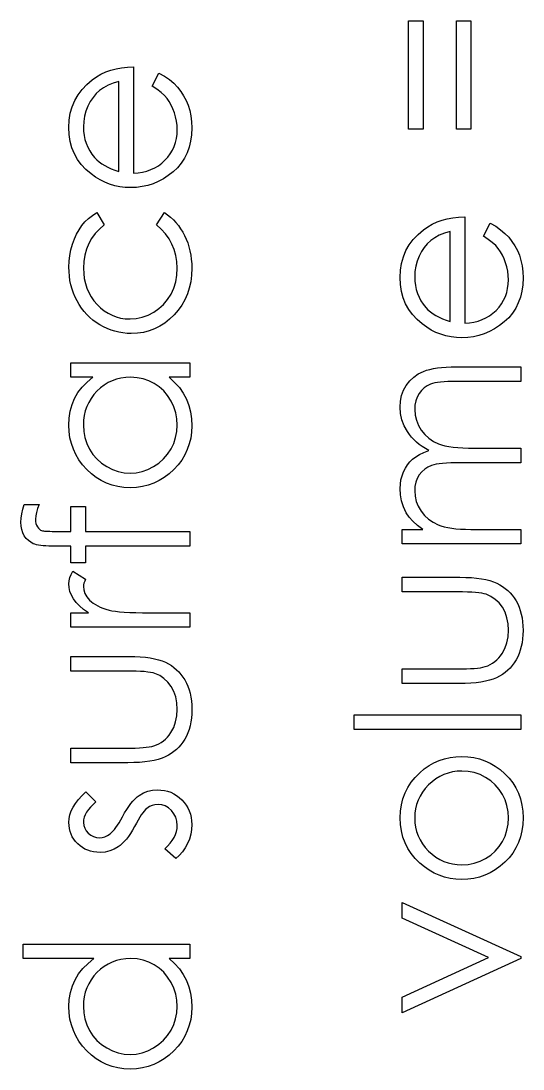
# Model space of a CAD drawing. Header units: millimetres. Extents: x -496 to 15, y 154 to 434.
# Drawn here: x -371.93 to -362.66, y 173.86 to 193.21 of the extents above; entities that cross this region are included whole.
import ezdxf

# ---------------------------------------------------------------- set-up
doc = ezdxf.new("R2010")
doc.units = ezdxf.units.MM

msp = doc.modelspace()

# ---------------------------------------------------------------- linework, layer by layer
at = {"color": 7, "linetype": 'Continuous', "flags": 128}
for points in [[(-364.776, 193.21), (-364.507, 193.21), (-364.507, 193.21), (-364.507, 191.21), (-364.507, 191.21), (-364.776, 191.21), (-364.776, 191.21), (-364.776, 193.21)], [(-363.892, 193.21), (-363.623, 193.21), (-363.623, 193.21), (-363.623, 191.21), (-363.623, 191.21), (-363.892, 191.21), (-363.892, 191.21), (-363.892, 193.21)], [(-369.507, 192.009), (-369.382, 192.248), (-369.382, 192.248), (-369.281, 192.189), (-369.191, 192.126), (-369.111, 192.059), (-369.041, 191.987), (-368.98, 191.91), (-368.927, 191.83), (-368.882, 191.744), (-368.844, 191.654), (-368.815, 191.558), (-368.793, 191.457), (-368.781, 191.349), (-368.776, 191.235), (-368.776, 191.235), (-368.782, 191.109), (-368.798, 190.99), (-368.825, 190.878), (-368.863, 190.773), (-368.912, 190.676), (-368.971, 190.585), (-369.041, 190.501), (-369.123, 190.425), (-369.21, 190.356), (-369.301, 190.297), (-369.395, 190.247), (-369.491, 190.206), (-369.591, 190.173), (-369.692, 190.151), (-369.797, 190.137), (-369.905, 190.133), (-369.905, 190.133), (-370.006, 190.137), (-370.105, 190.148), (-370.2, 190.168), (-370.293, 190.196), (-370.383, 190.231), (-370.471, 190.274), (-370.555, 190.326), (-370.637, 190.385), (-370.637, 190.385), (-370.733, 190.469), (-370.816, 190.559), (-370.886, 190.655), (-370.944, 190.759), (-370.988, 190.87), (-371.02, 190.987), (-371.039, 191.111), (-371.046, 191.242), (-371.046, 191.242), (-371.039, 191.377), (-371.019, 191.505), (-370.985, 191.625), (-370.938, 191.739), (-370.877, 191.846), (-370.803, 191.946), (-370.715, 192.039), (-370.614, 192.125), (-370.614, 192.125), (-370.535, 192.18), (-370.453, 192.228), (-370.364, 192.268), (-370.272, 192.301), (-370.174, 192.328), (-370.072, 192.347), (-369.965, 192.359), (-369.853, 192.363), (-369.853, 192.363), (-369.853, 190.402), (-369.853, 190.402), (-369.767, 190.407), (-369.684, 190.419), (-369.605, 190.439), (-369.531, 190.465), (-369.46, 190.497), (-369.394, 190.537), (-369.331, 190.584), (-369.272, 190.637), (-369.219, 190.696), (-369.173, 190.758), (-369.134, 190.824), (-369.102, 190.893), (-369.078, 190.965), (-369.06, 191.041), (-369.049, 191.119), (-369.046, 191.202), (-369.046, 191.202), (-369.049, 191.282), (-369.058, 191.361), (-369.075, 191.439), (-369.097, 191.516), (-369.125, 191.59), (-369.157, 191.658), (-369.193, 191.72), (-369.233, 191.776), (-369.282, 191.831), (-369.344, 191.888), (-369.419, 191.948), (-369.507, 192.009)], [(-370.122, 192.094), (-370.229, 192.062), (-370.323, 192.023), (-370.407, 191.978), (-370.48, 191.926), (-370.543, 191.868), (-370.6, 191.799), (-370.651, 191.722), (-370.695, 191.636), (-370.73, 191.545), (-370.756, 191.451), (-370.771, 191.354), (-370.776, 191.256), (-370.776, 191.256), (-370.773, 191.175), (-370.764, 191.097), (-370.748, 191.022), (-370.725, 190.951), (-370.696, 190.881), (-370.661, 190.815), (-370.619, 190.752), (-370.571, 190.691), (-370.571, 190.691), (-370.531, 190.649), (-370.487, 190.61), (-370.438, 190.573), (-370.384, 190.539), (-370.326, 190.508), (-370.263, 190.479), (-370.195, 190.454), (-370.123, 190.43), (-370.123, 190.43), (-370.123, 192.094)], [(-370.532, 189.671), (-370.392, 189.446), (-370.392, 189.446), (-370.482, 189.369), (-370.56, 189.286), (-370.626, 189.196), (-370.68, 189.1), (-370.722, 188.997), (-370.752, 188.887), (-370.77, 188.771), (-370.776, 188.648), (-370.776, 188.648), (-370.772, 188.549), (-370.761, 188.454), (-370.741, 188.364), (-370.714, 188.278), (-370.678, 188.196), (-370.635, 188.119), (-370.585, 188.045), (-370.526, 187.976), (-370.462, 187.914), (-370.394, 187.86), (-370.323, 187.814), (-370.248, 187.776), (-370.171, 187.747), (-370.09, 187.726), (-370.005, 187.714), (-369.917, 187.71), (-369.917, 187.71), (-369.802, 187.717), (-369.691, 187.74), (-369.583, 187.779), (-369.478, 187.832), (-369.382, 187.899), (-369.296, 187.978), (-369.222, 188.068), (-369.159, 188.169), (-369.109, 188.28), (-369.074, 188.396), (-369.053, 188.52), (-369.046, 188.649), (-369.046, 188.649), (-369.052, 188.768), (-369.07, 188.882), (-369.1, 188.99), (-369.142, 189.092), (-369.196, 189.189), (-369.262, 189.28), (-369.34, 189.366), (-369.43, 189.446), (-369.43, 189.446), (-369.282, 189.671), (-369.282, 189.671), (-369.224, 189.63), (-369.169, 189.586), (-369.117, 189.538), (-369.069, 189.487), (-369.024, 189.433), (-368.983, 189.374), (-368.944, 189.313), (-368.909, 189.249), (-368.878, 189.181), (-368.851, 189.112), (-368.828, 189.04), (-368.81, 188.966), (-368.795, 188.889), (-368.785, 188.81), (-368.778, 188.729), (-368.776, 188.645), (-368.776, 188.645), (-368.781, 188.518), (-368.797, 188.396), (-368.822, 188.28), (-368.858, 188.17), (-368.904, 188.065), (-368.96, 187.965), (-369.026, 187.871), (-369.102, 187.783), (-369.186, 187.702), (-369.273, 187.633), (-369.366, 187.574), (-369.462, 187.526), (-369.564, 187.488), (-369.669, 187.462), (-369.779, 187.446), (-369.893, 187.44), (-369.893, 187.44), (-369.971, 187.443), (-370.047, 187.451), (-370.122, 187.463), (-370.195, 187.481), (-370.267, 187.503), (-370.338, 187.53), (-370.407, 187.563), (-370.475, 187.6), (-370.541, 187.642), (-370.602, 187.688), (-370.66, 187.737), (-370.715, 187.791), (-370.765, 187.847), (-370.812, 187.908), (-370.855, 187.973), (-370.895, 188.041), (-370.93, 188.112), (-370.961, 188.185), (-370.987, 188.26), (-371.008, 188.338), (-371.025, 188.417), (-371.036, 188.498), (-371.043, 188.582), (-371.046, 188.667), (-371.046, 188.667), (-371.041, 188.775), (-371.029, 188.881), (-371.008, 188.985), (-370.979, 189.088), (-370.943, 189.185), (-370.902, 189.275), (-370.856, 189.357), (-370.805, 189.431), (-370.748, 189.499), (-370.683, 189.562), (-370.611, 189.619), (-370.532, 189.671)], [(-363.392, 189.24), (-363.266, 189.479), (-363.266, 189.479), (-363.166, 189.42), (-363.076, 189.357), (-362.996, 189.289), (-362.926, 189.217), (-362.865, 189.141), (-362.812, 189.061), (-362.766, 188.975), (-362.729, 188.884), (-362.7, 188.789), (-362.678, 188.687), (-362.665, 188.58), (-362.661, 188.466), (-362.661, 188.466), (-362.666, 188.34), (-362.683, 188.221), (-362.71, 188.109), (-362.748, 188.004), (-362.796, 187.907), (-362.856, 187.816), (-362.926, 187.732), (-363.007, 187.655), (-363.095, 187.587), (-363.186, 187.527), (-363.279, 187.478), (-363.376, 187.437), (-363.475, 187.404), (-363.577, 187.381), (-363.682, 187.368), (-363.79, 187.363), (-363.79, 187.363), (-363.891, 187.368), (-363.989, 187.379), (-364.085, 187.399), (-364.178, 187.426), (-364.268, 187.462), (-364.355, 187.505), (-364.44, 187.557), (-364.522, 187.616), (-364.522, 187.616), (-364.617, 187.699), (-364.7, 187.789), (-364.77, 187.886), (-364.828, 187.99), (-364.873, 188.101), (-364.904, 188.218), (-364.924, 188.342), (-364.93, 188.473), (-364.93, 188.473), (-364.924, 188.607), (-364.903, 188.735), (-364.87, 188.856), (-364.822, 188.97), (-364.762, 189.077), (-364.688, 189.176), (-364.6, 189.27), (-364.499, 189.356), (-364.499, 189.356), (-364.42, 189.411), (-364.337, 189.458), (-364.249, 189.499), (-364.156, 189.532), (-364.059, 189.559), (-363.957, 189.578), (-363.85, 189.589), (-363.738, 189.594), (-363.738, 189.594), (-363.738, 187.633), (-363.738, 187.633), (-363.651, 187.638), (-363.569, 187.65), (-363.49, 187.669), (-363.415, 187.696), (-363.345, 187.728), (-363.278, 187.768), (-363.216, 187.815), (-363.157, 187.868), (-363.104, 187.927), (-363.058, 187.989), (-363.019, 188.054), (-362.987, 188.124), (-362.962, 188.196), (-362.945, 188.271), (-362.934, 188.35), (-362.93, 188.433), (-362.93, 188.433), (-362.933, 188.513), (-362.943, 188.592), (-362.959, 188.67), (-362.982, 188.747), (-363.01, 188.821), (-363.041, 188.889), (-363.078, 188.951), (-363.118, 189.007), (-363.166, 189.062), (-363.228, 189.119), (-363.303, 189.178), (-363.392, 189.24)], [(-364.007, 189.325), (-364.114, 189.293), (-364.208, 189.254), (-364.292, 189.209), (-364.364, 189.157), (-364.428, 189.098), (-364.484, 189.03), (-364.535, 188.953), (-364.579, 188.867), (-364.615, 188.776), (-364.641, 188.681), (-364.656, 188.585), (-364.661, 188.487), (-364.661, 188.487), (-364.658, 188.406), (-364.648, 188.328), (-364.632, 188.253), (-364.609, 188.181), (-364.581, 188.112), (-364.546, 188.045), (-364.504, 187.982), (-364.456, 187.922), (-364.456, 187.922), (-364.416, 187.88), (-364.371, 187.841), (-364.323, 187.804), (-364.269, 187.77), (-364.21, 187.739), (-364.147, 187.71), (-364.08, 187.684), (-364.007, 187.661), (-364.007, 187.661), (-364.007, 189.325)], [(-371.007, 186.902), (-368.815, 186.902), (-368.815, 186.902), (-368.815, 186.633), (-368.815, 186.633), (-369.194, 186.633), (-369.194, 186.633), (-369.093, 186.539), (-369.006, 186.442), (-368.935, 186.337), (-368.877, 186.228), (-368.833, 186.113), (-368.802, 185.993), (-368.782, 185.868), (-368.776, 185.737), (-368.776, 185.737), (-368.782, 185.621), (-368.797, 185.509), (-368.823, 185.402), (-368.859, 185.298), (-368.906, 185.2), (-368.963, 185.105), (-369.031, 185.015), (-369.109, 184.929), (-369.194, 184.85), (-369.284, 184.782), (-369.378, 184.725), (-369.477, 184.678), (-369.581, 184.641), (-369.688, 184.615), (-369.8, 184.6), (-369.917, 184.594), (-369.917, 184.594), (-370.031, 184.6), (-370.142, 184.615), (-370.248, 184.642), (-370.35, 184.679), (-370.447, 184.726), (-370.54, 184.784), (-370.63, 184.853), (-370.715, 184.932), (-370.792, 185.018), (-370.859, 185.11), (-370.916, 185.205), (-370.963, 185.304), (-370.999, 185.408), (-371.025, 185.517), (-371.04, 185.629), (-371.046, 185.746), (-371.046, 185.746), (-371.039, 185.88), (-371.019, 186.007), (-370.986, 186.128), (-370.939, 186.242), (-370.878, 186.35), (-370.802, 186.451), (-370.709, 186.545), (-370.602, 186.633), (-370.602, 186.633), (-371.007, 186.633), (-371.007, 186.633), (-371.007, 186.902)], [(-364.892, 183.556), (-364.892, 183.825), (-364.892, 183.825), (-364.511, 183.825), (-364.511, 183.825), (-364.609, 183.899), (-364.694, 183.975), (-364.763, 184.051), (-364.819, 184.129), (-364.819, 184.129), (-364.868, 184.238), (-364.903, 184.35), (-364.923, 184.464), (-364.93, 184.581), (-364.93, 184.581), (-364.926, 184.66), (-364.915, 184.737), (-364.895, 184.812), (-364.867, 184.885), (-364.833, 184.954), (-364.794, 185.016), (-364.749, 185.072), (-364.7, 185.121), (-364.642, 185.164), (-364.573, 185.206), (-364.493, 185.244), (-364.401, 185.279), (-364.401, 185.279), (-364.464, 185.315), (-364.523, 185.353), (-364.578, 185.394), (-364.629, 185.437), (-364.677, 185.482), (-364.721, 185.529), (-364.76, 185.578), (-364.796, 185.63), (-364.855, 185.737), (-364.897, 185.848), (-364.922, 185.963), (-364.93, 186.083), (-364.93, 186.083), (-364.923, 186.193), (-364.902, 186.296), (-364.867, 186.393), (-364.817, 186.483), (-364.754, 186.564), (-364.68, 186.634), (-364.595, 186.693), (-364.499, 186.741), (-364.445, 186.761), (-364.384, 186.777), (-364.317, 186.792), (-364.243, 186.804), (-364.164, 186.813), (-364.078, 186.82), (-363.986, 186.824), (-363.887, 186.825), (-363.887, 186.825), (-362.7, 186.825), (-362.7, 186.825), (-362.7, 186.556), (-362.7, 186.556), (-363.888, 186.556), (-363.888, 186.556), (-363.972, 186.555), (-364.05, 186.553), (-364.12, 186.548), (-364.184, 186.543), (-364.241, 186.536), (-364.291, 186.527), (-364.334, 186.517), (-364.37, 186.505), (-364.433, 186.475), (-364.489, 186.436), (-364.538, 186.387), (-364.581, 186.33), (-364.616, 186.266), (-364.641, 186.195), (-364.656, 186.119), (-364.661, 186.036), (-364.661, 186.036), (-364.653, 185.934), (-364.631, 185.838), (-364.593, 185.744), (-364.541, 185.656), (-364.476, 185.576), (-364.401, 185.507), (-364.316, 185.45), (-364.221, 185.404), (-364.166, 185.386), (-364.104, 185.369), (-364.033, 185.356), (-363.953, 185.345), (-363.866, 185.336), (-363.77, 185.33), (-363.665, 185.326), (-363.552, 185.325), (-363.552, 185.325), (-362.7, 185.325), (-362.7, 185.325), (-362.7, 185.056), (-362.7, 185.056), (-363.814, 185.056), (-363.814, 185.056), (-363.909, 185.055), (-363.996, 185.053), (-364.075, 185.048), (-364.145, 185.043), (-364.209, 185.036), (-364.263, 185.027), (-364.311, 185.017), (-364.35, 185.005), (-364.417, 184.976), (-364.477, 184.937), (-364.53, 184.888), (-364.576, 184.83), (-364.614, 184.765), (-364.64, 184.694), (-364.656, 184.617), (-364.661, 184.534), (-364.661, 184.534), (-364.654, 184.437), (-364.632, 184.342), (-364.595, 184.251), (-364.544, 184.163), (-364.48, 184.083), (-364.406, 184.013), (-364.323, 183.955), (-364.229, 183.908), (-364.176, 183.889), (-364.117, 183.872), (-364.05, 183.857), (-363.978, 183.846), (-363.899, 183.836), (-363.813, 183.83), (-363.721, 183.826), (-363.622, 183.825), (-363.622, 183.825), (-362.7, 183.825), (-362.7, 183.825), (-362.7, 183.556), (-362.7, 183.556), (-364.892, 183.556)], [(-370.776, 185.749), (-370.769, 185.631), (-370.748, 185.518), (-370.713, 185.41), (-370.663, 185.306), (-370.601, 185.21), (-370.528, 185.124), (-370.442, 185.048), (-370.346, 184.983), (-370.243, 184.931), (-370.136, 184.893), (-370.026, 184.871), (-369.914, 184.863), (-369.914, 184.863), (-369.802, 184.871), (-369.693, 184.893), (-369.587, 184.931), (-369.482, 184.984), (-369.385, 185.05), (-369.298, 185.126), (-369.224, 185.213), (-369.16, 185.309), (-369.11, 185.413), (-369.075, 185.521), (-369.053, 185.632), (-369.046, 185.747), (-369.046, 185.747), (-369.053, 185.863), (-369.074, 185.977), (-369.11, 186.087), (-369.16, 186.194), (-369.222, 186.293), (-369.294, 186.381), (-369.376, 186.455), (-369.468, 186.518), (-369.569, 186.568), (-369.675, 186.604), (-369.787, 186.625), (-369.906, 186.633), (-369.906, 186.633), (-369.997, 186.628), (-370.084, 186.616), (-370.168, 186.597), (-370.247, 186.569), (-370.323, 186.533), (-370.395, 186.489), (-370.463, 186.437), (-370.527, 186.377), (-370.585, 186.312), (-370.636, 186.243), (-370.679, 186.169), (-370.714, 186.093), (-370.742, 186.012), (-370.761, 185.928), (-370.773, 185.841), (-370.776, 185.749)], [(-371.874, 184.286), (-371.594, 184.286), (-371.594, 184.286), (-371.623, 184.21), (-371.644, 184.139), (-371.657, 184.073), (-371.661, 184.014), (-371.661, 184.014), (-371.659, 183.973), (-371.653, 183.936), (-371.642, 183.903), (-371.627, 183.873), (-371.609, 183.848), (-371.59, 183.827), (-371.57, 183.812), (-371.548, 183.803), (-371.535, 183.799), (-371.517, 183.797), (-371.494, 183.794), (-371.466, 183.792), (-371.435, 183.79), (-371.398, 183.789), (-371.357, 183.788), (-371.311, 183.788), (-371.311, 183.788), (-371.007, 183.788), (-371.007, 183.788), (-371.007, 184.248), (-371.007, 184.248), (-370.738, 184.248), (-370.738, 184.248), (-370.738, 183.788), (-370.738, 183.788), (-368.815, 183.786), (-368.815, 183.786), (-368.815, 183.517), (-368.815, 183.517), (-370.738, 183.517), (-370.738, 183.517), (-370.738, 183.21), (-370.738, 183.21), (-371.007, 183.21), (-371.007, 183.21), (-371.007, 183.517), (-371.007, 183.517), (-371.358, 183.517), (-371.358, 183.517), (-371.416, 183.518), (-371.469, 183.52), (-371.519, 183.523), (-371.564, 183.528), (-371.605, 183.534), (-371.642, 183.542), (-371.674, 183.55), (-371.702, 183.561), (-371.751, 183.586), (-371.794, 183.619), (-371.834, 183.659), (-371.868, 183.707), (-371.895, 183.762), (-371.915, 183.822), (-371.926, 183.887), (-371.93, 183.958), (-371.93, 183.958), (-371.927, 184.03), (-371.916, 184.109), (-371.898, 184.195), (-371.874, 184.286)], [(-371.007, 182.017), (-371.007, 182.286), (-371.007, 182.286), (-370.685, 182.286), (-370.685, 182.286), (-370.773, 182.348), (-370.849, 182.411), (-370.912, 182.475), (-370.961, 182.541), (-370.998, 182.609), (-371.025, 182.679), (-371.04, 182.749), (-371.046, 182.821), (-371.046, 182.821), (-371.041, 182.877), (-371.027, 182.935), (-371.004, 182.994), (-370.971, 183.056), (-370.971, 183.056), (-370.737, 182.908), (-370.737, 182.908), (-370.754, 182.869), (-370.767, 182.833), (-370.774, 182.8), (-370.776, 182.77), (-370.776, 182.77), (-370.769, 182.706), (-370.748, 182.642), (-370.712, 182.58), (-370.662, 182.519), (-370.631, 182.49), (-370.596, 182.462), (-370.557, 182.437), (-370.514, 182.413), (-370.468, 182.39), (-370.417, 182.37), (-370.362, 182.351), (-370.304, 182.335), (-370.304, 182.335), (-370.252, 182.323), (-370.187, 182.314), (-370.111, 182.305), (-370.023, 182.298), (-369.923, 182.293), (-369.811, 182.289), (-369.688, 182.287), (-369.552, 182.286), (-369.552, 182.286), (-368.815, 182.286), (-368.815, 182.286), (-368.815, 182.017), (-368.815, 182.017), (-371.007, 182.017)], [(-364.892, 180.979), (-364.892, 181.248), (-364.892, 181.248), (-363.875, 181.248), (-363.875, 181.248), (-363.785, 181.249), (-363.704, 181.25), (-363.629, 181.254), (-363.561, 181.259), (-363.501, 181.265), (-363.447, 181.272), (-363.401, 181.28), (-363.362, 181.291), (-363.362, 181.291), (-363.314, 181.309), (-363.267, 181.33), (-363.224, 181.355), (-363.183, 181.383), (-363.145, 181.416), (-363.109, 181.452), (-363.076, 181.491), (-363.046, 181.534), (-362.996, 181.628), (-362.959, 181.732), (-362.938, 181.844), (-362.93, 181.964), (-362.93, 181.964), (-362.938, 182.084), (-362.959, 182.195), (-362.994, 182.295), (-363.043, 182.387), (-363.104, 182.467), (-363.174, 182.533), (-363.253, 182.587), (-363.341, 182.627), (-363.341, 182.627), (-363.377, 182.637), (-363.421, 182.646), (-363.475, 182.654), (-363.537, 182.66), (-363.609, 182.665), (-363.689, 182.668), (-363.778, 182.67), (-363.875, 182.671), (-363.875, 182.671), (-364.892, 182.671), (-364.892, 182.671), (-364.892, 182.94), (-364.892, 182.94), (-363.825, 182.94), (-363.825, 182.94), (-363.716, 182.939), (-363.614, 182.934), (-363.518, 182.925), (-363.43, 182.913), (-363.349, 182.898), (-363.275, 182.88), (-363.207, 182.857), (-363.147, 182.832), (-363.091, 182.803), (-363.039, 182.771), (-362.99, 182.735), (-362.944, 182.697), (-362.901, 182.654), (-362.861, 182.609), (-362.824, 182.559), (-362.79, 182.506), (-362.76, 182.451), (-362.734, 182.391), (-362.712, 182.328), (-362.694, 182.262), (-362.679, 182.192), (-362.669, 182.118), (-362.663, 182.042), (-362.661, 181.961), (-362.661, 181.961), (-362.663, 181.881), (-362.669, 181.804), (-362.679, 181.731), (-362.694, 181.661), (-362.712, 181.594), (-362.734, 181.531), (-362.76, 181.471), (-362.79, 181.414), (-362.824, 181.362), (-362.861, 181.312), (-362.901, 181.265), (-362.944, 181.223), (-362.991, 181.184), (-363.041, 181.148), (-363.094, 181.116), (-363.15, 181.087), (-363.211, 181.062), (-363.279, 181.039), (-363.356, 181.021), (-363.439, 181.006), (-363.529, 180.994), (-363.627, 180.985), (-363.732, 180.981), (-363.844, 180.979), (-363.844, 180.979), (-364.892, 180.979)], [(-371.007, 179.517), (-371.007, 179.786), (-371.007, 179.786), (-369.99, 179.786), (-369.99, 179.786), (-369.901, 179.787), (-369.819, 179.789), (-369.744, 179.792), (-369.676, 179.797), (-369.616, 179.803), (-369.563, 179.811), (-369.517, 179.819), (-369.478, 179.829), (-369.478, 179.829), (-369.429, 179.847), (-369.383, 179.868), (-369.34, 179.893), (-369.299, 179.922), (-369.26, 179.954), (-369.225, 179.99), (-369.192, 180.029), (-369.162, 180.073), (-369.111, 180.167), (-369.075, 180.27), (-369.053, 180.382), (-369.046, 180.502), (-369.046, 180.502), (-369.053, 180.622), (-369.074, 180.733), (-369.109, 180.834), (-369.159, 180.925), (-369.219, 181.005), (-369.29, 181.072), (-369.368, 181.125), (-369.456, 181.165), (-369.456, 181.165), (-369.492, 181.175), (-369.537, 181.184), (-369.59, 181.192), (-369.653, 181.199), (-369.724, 181.204), (-369.804, 181.207), (-369.893, 181.209), (-369.99, 181.21), (-369.99, 181.21), (-371.007, 181.21), (-371.007, 181.21), (-371.007, 181.479), (-371.007, 181.479), (-369.94, 181.479), (-369.94, 181.479), (-369.831, 181.477), (-369.729, 181.472), (-369.633, 181.464), (-369.545, 181.452), (-369.464, 181.437), (-369.39, 181.418), (-369.323, 181.396), (-369.262, 181.371), (-369.207, 181.342), (-369.154, 181.31), (-369.105, 181.274), (-369.059, 181.235), (-369.016, 181.193), (-368.976, 181.147), (-368.939, 181.098), (-368.906, 181.045), (-368.876, 180.989), (-368.849, 180.929), (-368.827, 180.866), (-368.809, 180.8), (-368.794, 180.73), (-368.784, 180.657), (-368.778, 180.58), (-368.776, 180.5), (-368.776, 180.5), (-368.778, 180.42), (-368.784, 180.343), (-368.794, 180.27), (-368.809, 180.199), (-368.827, 180.133), (-368.849, 180.07), (-368.876, 180.009), (-368.906, 179.953), (-368.939, 179.9), (-368.977, 179.85), (-369.016, 179.804), (-369.06, 179.761), (-369.106, 179.722), (-369.156, 179.687), (-369.209, 179.654), (-369.265, 179.625), (-369.326, 179.6), (-369.395, 179.578), (-369.471, 179.559), (-369.554, 179.544), (-369.645, 179.532), (-369.742, 179.524), (-369.847, 179.519), (-369.96, 179.517), (-369.96, 179.517), (-371.007, 179.517)], [(-365.776, 180.133), (-365.776, 180.402), (-365.776, 180.402), (-362.7, 180.402), (-362.7, 180.402), (-362.7, 180.133), (-362.7, 180.133), (-365.776, 180.133)], [(-364.93, 178.499), (-364.925, 178.622), (-364.907, 178.74), (-364.879, 178.852), (-364.84, 178.959), (-364.789, 179.06), (-364.727, 179.156), (-364.654, 179.247), (-364.569, 179.332), (-364.569, 179.332), (-364.485, 179.402), (-364.397, 179.464), (-364.305, 179.515), (-364.21, 179.558), (-364.11, 179.591), (-364.007, 179.614), (-363.9, 179.628), (-363.79, 179.633), (-363.79, 179.633), (-363.678, 179.628), (-363.571, 179.613), (-363.467, 179.588), (-363.366, 179.553), (-363.269, 179.509), (-363.175, 179.454), (-363.086, 179.39), (-362.999, 179.315), (-362.92, 179.233), (-362.852, 179.145), (-362.793, 179.052), (-362.746, 178.953), (-362.709, 178.848), (-362.682, 178.737), (-362.666, 178.621), (-362.661, 178.499), (-362.661, 178.499), (-362.666, 178.377), (-362.682, 178.26), (-362.709, 178.149), (-362.746, 178.044), (-362.793, 177.945), (-362.852, 177.851), (-362.92, 177.763), (-362.999, 177.681), (-363.086, 177.606), (-363.175, 177.542), (-363.269, 177.487), (-363.366, 177.443), (-363.467, 177.408), (-363.571, 177.383), (-363.678, 177.368), (-363.79, 177.363), (-363.79, 177.363), (-363.9, 177.368), (-364.007, 177.382), (-364.109, 177.405), (-364.208, 177.439), (-364.303, 177.481), (-364.395, 177.532), (-364.483, 177.594), (-364.567, 177.664), (-364.567, 177.664), (-364.653, 177.749), (-364.726, 177.84), (-364.788, 177.936), (-364.84, 178.038), (-364.879, 178.145), (-364.907, 178.258), (-364.925, 178.376), (-364.93, 178.499)], [(-364.661, 178.498), (-364.657, 178.411), (-364.645, 178.327), (-364.625, 178.246), (-364.597, 178.168), (-364.561, 178.093), (-364.517, 178.021), (-364.466, 177.953), (-364.406, 177.887), (-364.34, 177.828), (-364.271, 177.776), (-364.199, 177.732), (-364.123, 177.696), (-364.044, 177.669), (-363.962, 177.649), (-363.877, 177.637), (-363.788, 177.633), (-363.788, 177.633), (-363.673, 177.64), (-363.562, 177.661), (-363.455, 177.698), (-363.352, 177.749), (-363.257, 177.812), (-363.173, 177.886), (-363.101, 177.969), (-363.04, 178.063), (-362.992, 178.164), (-362.958, 178.271), (-362.937, 178.382), (-362.93, 178.498), (-362.93, 178.498), (-362.937, 178.614), (-362.958, 178.725), (-362.992, 178.831), (-363.04, 178.933), (-363.101, 179.026), (-363.173, 179.11), (-363.257, 179.184), (-363.352, 179.247), (-363.455, 179.298), (-363.562, 179.335), (-363.673, 179.356), (-363.788, 179.363), (-363.788, 179.363), (-363.877, 179.359), (-363.962, 179.347), (-364.044, 179.327), (-364.123, 179.3), (-364.199, 179.264), (-364.271, 179.219), (-364.34, 179.167), (-364.406, 179.107), (-364.466, 179.042), (-364.517, 178.973), (-364.561, 178.902), (-364.597, 178.827), (-364.625, 178.749), (-364.645, 178.669), (-364.657, 178.585), (-364.661, 178.498)], [(-370.734, 178.979), (-370.546, 178.796), (-370.546, 178.796), (-370.6, 178.748), (-370.647, 178.7), (-370.686, 178.652), (-370.719, 178.605), (-370.744, 178.558), (-370.762, 178.511), (-370.773, 178.464), (-370.776, 178.417), (-370.776, 178.417), (-370.771, 178.361), (-370.754, 178.309), (-370.727, 178.26), (-370.688, 178.216), (-370.642, 178.179), (-370.592, 178.154), (-370.538, 178.138), (-370.481, 178.133), (-370.481, 178.133), (-370.43, 178.137), (-370.38, 178.151), (-370.331, 178.175), (-370.282, 178.207), (-370.282, 178.207), (-370.258, 178.228), (-370.232, 178.255), (-370.206, 178.286), (-370.178, 178.323), (-370.149, 178.365), (-370.119, 178.411), (-370.088, 178.463), (-370.056, 178.52), (-370.056, 178.52), (-370.017, 178.59), (-369.978, 178.654), (-369.939, 178.712), (-369.9, 178.764), (-369.862, 178.811), (-369.824, 178.851), (-369.786, 178.886), (-369.749, 178.915), (-369.749, 178.915), (-369.671, 178.96), (-369.588, 178.992), (-369.502, 179.011), (-369.41, 179.017), (-369.41, 179.017), (-369.345, 179.014), (-369.282, 179.006), (-369.222, 178.991), (-369.165, 178.972), (-369.11, 178.945), (-369.058, 178.914), (-369.008, 178.877), (-368.961, 178.833), (-368.918, 178.786), (-368.88, 178.736), (-368.849, 178.683), (-368.823, 178.627), (-368.802, 178.568), (-368.788, 178.506), (-368.779, 178.442), (-368.776, 178.375), (-368.776, 178.375), (-368.781, 178.284), (-368.796, 178.196), (-368.821, 178.109), (-368.856, 178.024), (-368.899, 177.945), (-368.95, 177.872), (-369.008, 177.806), (-369.073, 177.748), (-369.073, 177.748), (-369.276, 177.926), (-369.276, 177.926), (-369.222, 177.978), (-369.175, 178.03), (-369.136, 178.084), (-369.103, 178.137), (-369.078, 178.192), (-369.06, 178.248), (-369.049, 178.304), (-369.046, 178.361), (-369.046, 178.361), (-369.052, 178.439), (-369.072, 178.51), (-369.105, 178.576), (-369.151, 178.635), (-369.206, 178.684), (-369.265, 178.72), (-369.329, 178.741), (-369.398, 178.748), (-369.398, 178.748), (-369.456, 178.743), (-369.509, 178.729), (-369.56, 178.707), (-369.608, 178.674), (-369.608, 178.674), (-369.63, 178.653), (-369.655, 178.626), (-369.681, 178.593), (-369.709, 178.554), (-369.738, 178.51), (-369.768, 178.46), (-369.8, 178.404), (-369.834, 178.342), (-369.834, 178.342), (-369.871, 178.275), (-369.909, 178.214), (-369.947, 178.158), (-369.984, 178.108), (-370.022, 178.064), (-370.059, 178.025), (-370.096, 177.991), (-370.133, 177.964), (-370.133, 177.964), (-370.209, 177.92), (-370.291, 177.889), (-370.378, 177.869), (-370.471, 177.863), (-370.471, 177.863), (-370.531, 177.866), (-370.589, 177.873), (-370.644, 177.886), (-370.697, 177.902), (-370.748, 177.925), (-370.795, 177.952), (-370.84, 177.984), (-370.882, 178.02), (-370.921, 178.061), (-370.954, 178.104), (-370.982, 178.15), (-371.005, 178.198), (-371.023, 178.249), (-371.035, 178.303), (-371.043, 178.359), (-371.046, 178.417), (-371.046, 178.417), (-371.041, 178.487), (-371.026, 178.557), (-371.002, 178.627), (-370.968, 178.698), (-370.924, 178.767), (-370.87, 178.838), (-370.807, 178.908), (-370.734, 178.979)], [(-364.892, 174.902), (-364.892, 175.193), (-364.892, 175.193), (-363.296, 175.921), (-363.296, 175.921), (-364.892, 176.649), (-364.892, 176.649), (-364.892, 176.94), (-364.892, 176.94), (-362.7, 175.94), (-362.7, 175.94), (-362.7, 175.902), (-362.7, 175.902), (-364.892, 174.902)], [(-371.892, 176.171), (-368.815, 176.171), (-368.815, 176.171), (-368.815, 175.902), (-368.815, 175.902), (-369.194, 175.902), (-369.194, 175.902), (-369.093, 175.809), (-369.006, 175.711), (-368.935, 175.606), (-368.877, 175.497), (-368.833, 175.382), (-368.802, 175.262), (-368.782, 175.137), (-368.776, 175.006), (-368.776, 175.006), (-368.782, 174.89), (-368.797, 174.779), (-368.823, 174.671), (-368.859, 174.568), (-368.906, 174.469), (-368.963, 174.374), (-369.031, 174.284), (-369.109, 174.198), (-369.194, 174.119), (-369.284, 174.051), (-369.378, 173.994), (-369.477, 173.947), (-369.581, 173.91), (-369.688, 173.884), (-369.8, 173.869), (-369.917, 173.863), (-369.917, 173.863), (-370.031, 173.869), (-370.142, 173.884), (-370.248, 173.911), (-370.35, 173.948), (-370.447, 173.996), (-370.54, 174.053), (-370.63, 174.122), (-370.715, 174.201), (-370.792, 174.288), (-370.859, 174.379), (-370.916, 174.474), (-370.963, 174.574), (-370.999, 174.678), (-371.025, 174.786), (-371.04, 174.898), (-371.046, 175.015), (-371.046, 175.015), (-371.038, 175.149), (-371.017, 175.276), (-370.981, 175.397), (-370.93, 175.511), (-370.865, 175.619), (-370.785, 175.72), (-370.691, 175.814), (-370.583, 175.902), (-370.583, 175.902), (-371.892, 175.902), (-371.892, 175.902), (-371.892, 176.171)], [(-370.776, 175.018), (-370.769, 174.901), (-370.748, 174.788), (-370.713, 174.679), (-370.663, 174.576), (-370.601, 174.479), (-370.528, 174.393), (-370.442, 174.318), (-370.346, 174.252), (-370.243, 174.2), (-370.136, 174.163), (-370.026, 174.14), (-369.914, 174.133), (-369.914, 174.133), (-369.802, 174.14), (-369.693, 174.163), (-369.587, 174.201), (-369.482, 174.253), (-369.385, 174.32), (-369.298, 174.395), (-369.224, 174.482), (-369.16, 174.579), (-369.11, 174.683), (-369.075, 174.79), (-369.053, 174.901), (-369.046, 175.016), (-369.046, 175.016), (-369.053, 175.133), (-369.074, 175.246), (-369.11, 175.356), (-369.16, 175.463), (-369.222, 175.562), (-369.294, 175.65), (-369.376, 175.725), (-369.468, 175.788), (-369.569, 175.838), (-369.675, 175.874), (-369.787, 175.895), (-369.906, 175.902), (-369.906, 175.902), (-369.997, 175.898), (-370.084, 175.886), (-370.168, 175.866), (-370.247, 175.838), (-370.323, 175.802), (-370.395, 175.758), (-370.463, 175.707), (-370.527, 175.646), (-370.585, 175.581), (-370.636, 175.512), (-370.679, 175.439), (-370.714, 175.362), (-370.742, 175.282), (-370.761, 175.198), (-370.773, 175.11), (-370.776, 175.018)]]:
    msp.add_lwpolyline(points, dxfattribs=at)

doc.saveas('drawing.dxf')
